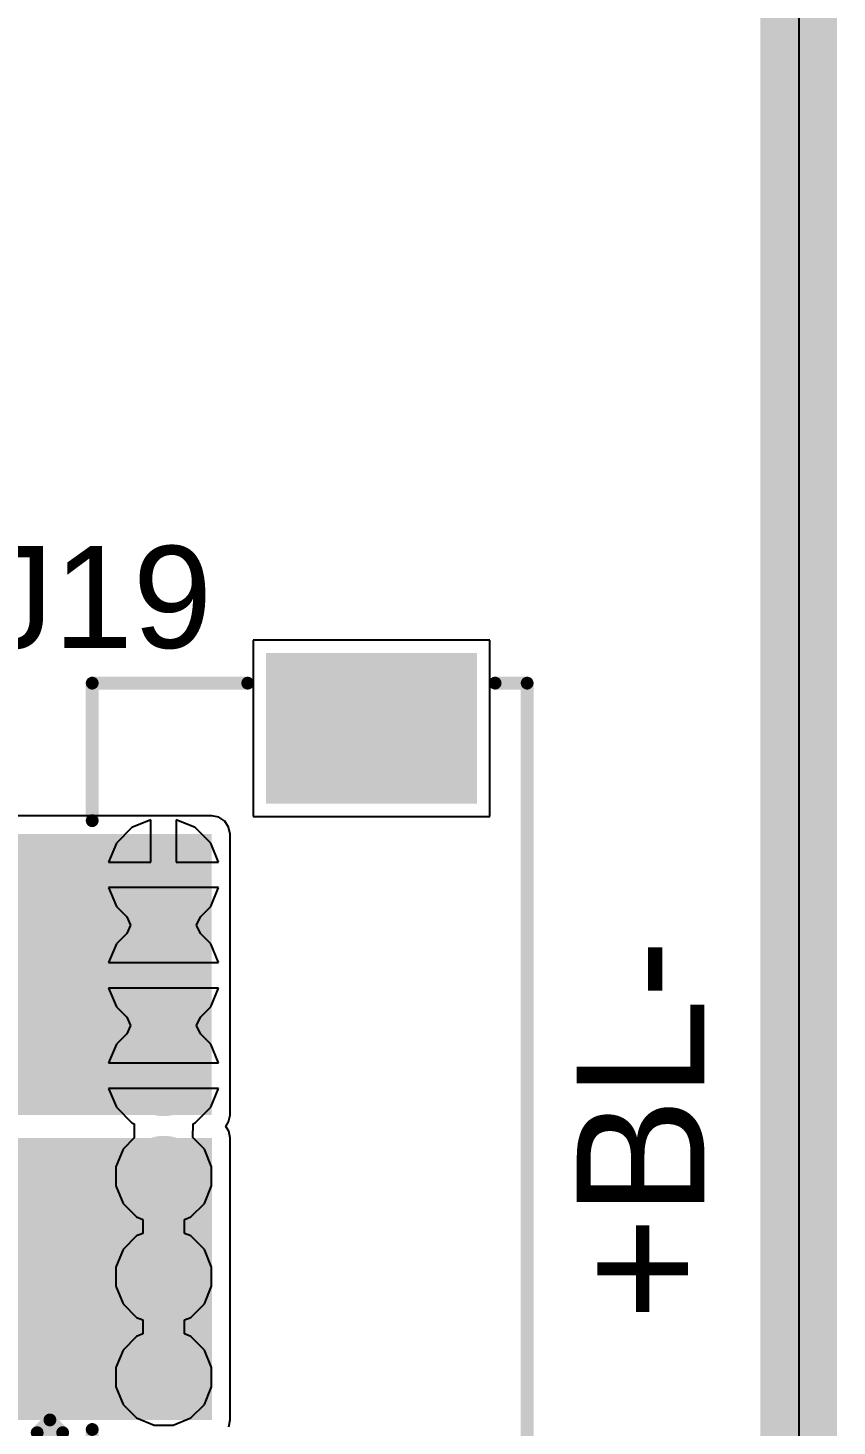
# Model space of a CAD drawing. Header units: millimetres. Extents: x -11 to 156, y -11 to 109.
# Drawn here: x 147.9 to 155.96, y 70.46 to 84.38 of the extents above; entities that cross this region are included whole.
import ezdxf

# ---------------------------------------------------------------- set-up
doc = ezdxf.new("R2010")
doc.units = ezdxf.units.MM
for name, color, linetype in [('BottomLayer', 5, 'Continuous'), ('BottomSolder', 6, 'Continuous'), ('Mechanical1', 6, 'Continuous'), ('Mechanical2', 216, 'Continuous'), ('TopLayer', 1, 'Continuous'), ('TopOverlay', 2, 'Continuous'), ('TopPaste', 8, 'Continuous'), ('TopSolder', 216, 'Continuous'), ('ViaHoleLayer', 16, 'Continuous')]:
    doc.layers.add(name, color=color, linetype=linetype)
doc.styles.add('Arial', font='arial.ttf', dxfattribs={"height": 0.2})

# ---------------------------------------------------------------- blocks, each defined once
blk = doc.blocks.new('SM06B_SHLS_TF_LF__SN__71')
at = {"layer": 'TopLayer'}
for points in [[(-2.8, 2.186), (-2.2, 2.186), (-2.2, 0.936), (-2.8, 0.936)], [(-1.8, 2.186), (-1.2, 2.186), (-1.2, 0.936), (-1.8, 0.936)], [(-0.8, 2.186), (-0.2, 2.186), (-0.2, 0.936), (-0.8, 0.936)], [(0.2, 2.187), (0.8, 2.187), (0.8, 0.937), (0.2, 0.937)], [(1.2, 2.187), (1.8, 2.187), (1.8, 0.937), (1.2, 0.937)], [(2.2, 2.187), (2.8, 2.187), (2.8, 0.937), (2.2, 0.937)], [(-4.65, -0.562), (-3.25, -0.562), (-3.25, -2.562), (-4.65, -2.562)], [(3.25, -0.562), (4.65, -0.562), (4.65, -2.562), (3.25, -2.562)]]:
    blk.add_hatch(color=1, dxfattribs=at).paths.add_polyline_path(points)
at = {"layer": 'TopPaste'}
for points in [[(-2.8, 2.186), (-2.2, 2.186), (-2.2, 0.936), (-2.8, 0.936)], [(-1.8, 2.186), (-1.2, 2.186), (-1.2, 0.936), (-1.8, 0.936)], [(-0.8, 2.186), (-0.2, 2.186), (-0.2, 0.936), (-0.8, 0.936)], [(0.2, 2.187), (0.8, 2.187), (0.8, 0.937), (0.2, 0.937)], [(1.2, 2.187), (1.8, 2.187), (1.8, 0.937), (1.2, 0.937)], [(2.2, 2.187), (2.8, 2.187), (2.8, 0.937), (2.2, 0.937)], [(-4.65, -0.562), (-3.25, -0.562), (-3.25, -2.562), (-4.65, -2.562)], [(3.25, -0.562), (4.65, -0.562), (4.65, -2.562), (3.25, -2.562)]]:
    blk.add_hatch(color=8, dxfattribs=at).paths.add_polyline_path(points)
at = {"layer": 'TopSolder'}
for points in [[(-2.851, 2.237), (-2.149, 2.237), (-2.149, 0.885), (-2.851, 0.885)], [(-1.851, 2.237), (-1.149, 2.237), (-1.149, 0.885), (-1.851, 0.885)], [(-0.851, 2.237), (-0.149, 2.237), (-0.149, 0.885), (-0.851, 0.885)], [(0.149, 2.238), (0.851, 2.238), (0.851, 0.887), (0.149, 0.887)], [(1.149, 2.238), (1.851, 2.238), (1.851, 0.887), (1.149, 0.887)], [(2.149, 2.238), (2.851, 2.238), (2.851, 0.887), (2.149, 0.887)], [(-4.701, -0.512), (-3.199, -0.512), (-3.199, -2.613), (-4.701, -2.613)], [(3.199, -0.512), (4.701, -0.512), (4.701, -2.613), (3.199, -2.613)]]:
    blk.add_hatch(color=216, dxfattribs=at).paths.add_polyline_path(points)
at = {"layer": 'TopOverlay', "const_width": 0.127}
for points in [[(-3.061, 1.765), (-2.934, 1.638)], [(-3.061, 1.765), (-3.061, 1.511)], [(-2.934, 1.638), (-3.061, 1.511)], [(-4.404, 1.217), (-4.404, -0.331)], [(-4.404, 1.217), (-3.029, 1.217)], [(3.031, 1.217), (4.4, 1.217)], [(4.4, 1.217), (4.4, -0.331)], [(-4.404, -2.794), (-4.404, -3.113)], [(4.4, -2.794), (4.4, -3.113)], [(-4.4, -3.113), (4.4, -3.113)]]:
    blk.add_lwpolyline(points, dxfattribs=at)
at = {"layer": 'TopOverlay', "const_width": 0.0635}
for points in [[(-3.093, 1.765, 1), (-3.029, 1.765, 1)], [(-3.093, 1.765, 1), (-3.029, 1.765, 1)], [(-2.966, 1.638, 1), (-2.902, 1.638, 1)], [(-2.966, 1.638, 1), (-2.902, 1.638, 1)], [(-3.093, 1.511, 1), (-3.029, 1.511, 1)], [(-3.093, 1.511, 1), (-3.029, 1.511, 1)], [(-4.436, 1.217, 1), (-4.372, 1.217, 1)], [(-4.436, 1.217, 1), (-4.372, 1.217, 1)], [(-3.061, 1.217, 1), (-2.997, 1.217, 1)], [(2.999, 1.217, 1), (3.063, 1.217, 1)], [(4.368, 1.217, 1), (4.432, 1.217, 1)], [(4.368, 1.217, 1), (4.432, 1.217, 1)], [(-4.436, -0.331, 1), (-4.372, -0.331, 1)], [(4.368, -0.331, 1), (4.432, -0.331, 1)], [(-4.436, -2.794, 1), (-4.372, -2.794, 1)], [(4.368, -2.794, 1), (4.432, -2.794, 1)], [(-4.436, -3.113, 1), (-4.372, -3.113, 1)], [(-4.432, -3.113, 1), (-4.368, -3.113, 1)], [(4.368, -3.113, 1), (4.432, -3.113, 1)], [(4.368, -3.113, 1), (4.432, -3.113, 1)]]:
    blk.add_lwpolyline(points, format="xyb", close=True, dxfattribs=at)

msp = doc.modelspace()

# ---------------------------------------------------------------- hatches: boundary and pattern name
at = {"layer": 'BottomLayer'}
h = msp.add_hatch(color=5, dxfattribs=at)
edge = h.paths.add_edge_path()
edge.add_arc((149.251, 75.949), 0.3, 0, 360)
h = msp.add_hatch(color=5, dxfattribs=at)
edge = h.paths.add_edge_path()
edge.add_arc((149.251, 74.949), 0.3, 0, 360)
h = msp.add_hatch(color=5, dxfattribs=at)
edge = h.paths.add_edge_path()
edge.add_arc((149.251, 73.949), 0.3, 0, 360)
h = msp.add_hatch(color=5, dxfattribs=at)
edge = h.paths.add_edge_path()
edge.add_arc((149.253, 72.949), 0.3, 0, 360)
h = msp.add_hatch(color=5, dxfattribs=at)
edge = h.paths.add_edge_path()
edge.add_arc((149.253, 71.949), 0.3, 0, 360)
h = msp.add_hatch(color=5, dxfattribs=at)
edge = h.paths.add_edge_path()
edge.add_arc((149.253, 70.949), 0.3, 0, 360)
at = {"layer": 'BottomSolder'}
h = msp.add_hatch(color=6, dxfattribs=at)
edge = h.paths.add_edge_path()
edge.add_arc((149.251, 75.949), 0.402, 0, 360)
h = msp.add_hatch(color=6, dxfattribs=at)
edge = h.paths.add_edge_path()
edge.add_arc((149.251, 74.949), 0.402, 0, 360)
h = msp.add_hatch(color=6, dxfattribs=at)
edge = h.paths.add_edge_path()
edge.add_arc((149.251, 73.949), 0.402, 0, 360)
h = msp.add_hatch(color=6, dxfattribs=at)
edge = h.paths.add_edge_path()
edge.add_arc((149.253, 72.949), 0.402, 0, 360)
h = msp.add_hatch(color=6, dxfattribs=at)
edge = h.paths.add_edge_path()
edge.add_arc((149.253, 71.949), 0.402, 0, 360)
h = msp.add_hatch(color=6, dxfattribs=at)
edge = h.paths.add_edge_path()
edge.add_arc((149.253, 70.949), 0.402, 0, 360)
at = {"layer": 'TopLayer'}
for points in [[(146.709, 73.558), (149.731, 73.558), (149.731, 76.355), (146.709, 76.355)], [(146.71, 70.523), (149.733, 70.523), (149.733, 73.33), (146.71, 73.33)]]:
    msp.add_hatch(color=1, dxfattribs=at).paths.add_polyline_path(points)
h = msp.add_hatch(color=1, dxfattribs=at)
edge = h.paths.add_edge_path()
edge.add_arc((149.251, 75.949), 0.3, 0, 360)
h = msp.add_hatch(color=1, dxfattribs=at)
edge = h.paths.add_edge_path()
edge.add_arc((149.251, 74.949), 0.3, 0, 360)
h = msp.add_hatch(color=1, dxfattribs=at)
edge = h.paths.add_edge_path()
edge.add_arc((149.251, 73.949), 0.3, 0, 360)
h = msp.add_hatch(color=1, dxfattribs=at)
edge = h.paths.add_edge_path()
edge.add_arc((149.253, 72.949), 0.3, 0, 360)
h = msp.add_hatch(color=1, dxfattribs=at)
edge = h.paths.add_edge_path()
edge.add_arc((149.253, 71.949), 0.3, 0, 360)
h = msp.add_hatch(color=1, dxfattribs=at)
edge = h.paths.add_edge_path()
edge.add_arc((149.253, 70.949), 0.3, 0, 360)
at = {"layer": 'TopSolder'}
h = msp.add_hatch(color=216, dxfattribs=at)
edge = h.paths.add_edge_path()
edge.add_arc((149.251, 75.949), 0.402, 0, 360)
h = msp.add_hatch(color=216, dxfattribs=at)
edge = h.paths.add_edge_path()
edge.add_arc((149.251, 74.949), 0.402, 0, 360)
h = msp.add_hatch(color=216, dxfattribs=at)
edge = h.paths.add_edge_path()
edge.add_arc((149.251, 73.949), 0.402, 0, 360)
h = msp.add_hatch(color=216, dxfattribs=at)
edge = h.paths.add_edge_path()
edge.add_arc((149.253, 72.949), 0.402, 0, 360)
h = msp.add_hatch(color=216, dxfattribs=at)
edge = h.paths.add_edge_path()
edge.add_arc((149.253, 71.949), 0.402, 0, 360)
h = msp.add_hatch(color=216, dxfattribs=at)
edge = h.paths.add_edge_path()
edge.add_arc((149.253, 70.949), 0.402, 0, 360)
at = {"layer": 'ViaHoleLayer'}
h = msp.add_hatch(color=16, dxfattribs=at)
edge = h.paths.add_edge_path()
edge.add_arc((149.251, 75.949), 0.15, 0, 360)
h = msp.add_hatch(color=16, dxfattribs=at)
edge = h.paths.add_edge_path()
edge.add_arc((149.251, 74.949), 0.15, 0, 360)
h = msp.add_hatch(color=16, dxfattribs=at)
edge = h.paths.add_edge_path()
edge.add_arc((149.251, 73.949), 0.15, 0, 360)
h = msp.add_hatch(color=16, dxfattribs=at)
edge = h.paths.add_edge_path()
edge.add_arc((149.253, 72.949), 0.15, 0, 360)
h = msp.add_hatch(color=16, dxfattribs=at)
edge = h.paths.add_edge_path()
edge.add_arc((149.253, 71.949), 0.15, 0, 360)
h = msp.add_hatch(color=16, dxfattribs=at)
edge = h.paths.add_edge_path()
edge.add_arc((149.253, 70.949), 0.15, 0, 360)

# ---------------------------------------------------------------- linework, layer by layer
at = {"layer": 'BottomLayer'}
for p, q in [((155.575, 96.329), (155.575, -5.08)), ((148.937, 76.419), (148.782, 76.263)), ((149.124, 76.496), (148.937, 76.419)), ((149.124, 76.076), (149.124, 76.496)), ((149.565, 76.419), (149.378, 76.496)), ((149.378, 76.496), (149.378, 76.076)), ((149.721, 76.263), (149.565, 76.419)), ((148.782, 76.263), (148.704, 76.076)), ((149.798, 76.076), (149.721, 76.263)), ((148.704, 76.076), (149.124, 76.076)), ((149.378, 76.076), (149.798, 76.076)), ((149.798, 75.822), (148.704, 75.822)), ((148.704, 75.822), (148.782, 75.635)), ((149.721, 75.635), (149.798, 75.822)), ((148.782, 75.635), (148.885, 75.532)), ((149.618, 75.532), (149.721, 75.635)), ((148.885, 75.532), (148.923, 75.449)), ((148.923, 75.449), (148.885, 75.366)), ((149.579, 75.449), (149.618, 75.532)), ((149.618, 75.366), (149.579, 75.449)), ((148.885, 75.366), (148.782, 75.263)), ((149.721, 75.263), (149.618, 75.366)), ((148.782, 75.263), (148.704, 75.076)), ((149.798, 75.076), (149.721, 75.263)), ((148.704, 75.076), (149.798, 75.076)), ((149.798, 74.822), (148.704, 74.822)), ((148.704, 74.822), (148.782, 74.635)), ((149.721, 74.635), (149.798, 74.822)), ((148.782, 74.635), (148.885, 74.532)), ((149.618, 74.532), (149.721, 74.635)), ((148.885, 74.532), (148.923, 74.449)), ((149.579, 74.449), (149.618, 74.532)), ((148.885, 74.366), (148.782, 74.263)), ((148.923, 74.449), (148.885, 74.366)), ((149.618, 74.366), (149.579, 74.449)), ((149.721, 74.263), (149.618, 74.366)), ((148.782, 74.263), (148.704, 74.076)), ((149.798, 74.076), (149.721, 74.263)), ((148.704, 74.076), (149.798, 74.076)), ((149.798, 73.822), (148.704, 73.822)), ((148.704, 73.822), (148.782, 73.635)), ((149.721, 73.635), (149.798, 73.822)), ((148.782, 73.635), (148.937, 73.479)), ((149.565, 73.479), (149.721, 73.635)), ((148.937, 73.479), (148.958, 73.471)), ((149.546, 73.471), (149.565, 73.479)), ((148.958, 73.471), (148.96, 73.332)), ((149.544, 73.333), (149.546, 73.471)), ((148.848, 73.219), (148.775, 73.044)), ((148.96, 73.332), (148.848, 73.219)), ((149.658, 73.219), (149.544, 73.333)), ((149.73, 73.044), (149.658, 73.219)), ((148.775, 73.044), (148.775, 72.854)), ((149.73, 72.854), (149.73, 73.044)), ((148.775, 72.854), (148.848, 72.678)), ((149.658, 72.678), (149.73, 72.854)), ((148.848, 72.678), (148.982, 72.544)), ((149.523, 72.544), (149.658, 72.678)), ((148.982, 72.544), (149.045, 72.518)), ((149.045, 72.518), (149.045, 72.38)), ((149.46, 72.518), (149.523, 72.544)), ((149.46, 72.38), (149.46, 72.518)), ((149.045, 72.38), (148.982, 72.354)), ((149.523, 72.354), (149.46, 72.38)), ((148.982, 72.354), (148.848, 72.219)), ((149.658, 72.219), (149.523, 72.354)), ((148.848, 72.219), (148.775, 72.044)), ((149.73, 72.044), (149.658, 72.219)), ((148.775, 72.044), (148.775, 71.854)), ((149.73, 71.854), (149.73, 72.044)), ((148.775, 71.854), (148.848, 71.678)), ((149.658, 71.678), (149.73, 71.854)), ((148.848, 71.678), (148.982, 71.544)), ((149.523, 71.544), (149.658, 71.678)), ((148.982, 71.544), (149.045, 71.518)), ((149.46, 71.518), (149.523, 71.544)), ((149.045, 71.518), (149.045, 71.38)), ((149.46, 71.38), (149.46, 71.518)), ((148.982, 71.354), (148.848, 71.219)), ((149.045, 71.38), (148.982, 71.354)), ((149.523, 71.354), (149.46, 71.38)), ((149.658, 71.219), (149.523, 71.354)), ((148.848, 71.219), (148.775, 71.044)), ((149.73, 71.044), (149.658, 71.219)), ((148.775, 71.044), (148.775, 70.854)), ((149.73, 70.854), (149.73, 71.044)), ((148.775, 70.854), (148.848, 70.678)), ((149.658, 70.678), (149.73, 70.854)), ((148.848, 70.678), (148.982, 70.544)), ((149.523, 70.544), (149.658, 70.678)), ((148.982, 70.544), (149.158, 70.471)), ((149.158, 70.471), (149.348, 70.471)), ((149.348, 70.471), (149.523, 70.544))]:
    msp.add_line(p, q, dxfattribs=at)
at = {"layer": 'Mechanical1', "const_width": 0.254}
msp.add_lwpolyline([(155.575, -4.445), (155.575, 108.585)], dxfattribs=at)
at = {"layer": 'Mechanical2', "const_width": 0.762}
msp.add_lwpolyline([(155.575, 96.393), (155.575, -5.08)], dxfattribs=at)
at = {"layer": 'TopLayer'}
for p, q in [((155.575, 96.329), (155.575, -5.08)), ((152.499, 78.285), (150.143, 78.285)), ((150.143, 78.285), (150.143, 76.529)), ((152.499, 76.529), (152.499, 78.285)), ((149.731, 76.537), (146.709, 76.537)), ((149.801, 76.523), (149.731, 76.537)), ((149.86, 76.484), (149.801, 76.523)), ((149.899, 76.425), (149.86, 76.484)), ((149.913, 76.355), (149.899, 76.425)), ((150.143, 76.529), (152.499, 76.529)), ((149.913, 73.558), (149.913, 76.355)), ((149.87, 73.445), (149.899, 73.489)), ((149.899, 73.489), (149.913, 73.558)), ((149.9, 73.399), (149.87, 73.445)), ((149.914, 73.33), (149.9, 73.399)), ((149.914, 70.523), (149.914, 73.33)), ((149.9, 70.453), (149.914, 70.523))]:
    msp.add_line(p, q, dxfattribs=at)

# ---------------------------------------------------------------- block references
at = {"rotation": 90}
msp.add_blockref('SM06B_SHLS_TF_LF__SN__71', (149.758, 73.457), dxfattribs=at)

# ---------------------------------------------------------------- texts
at = {"layer": 'TopOverlay', "style": 'Arial'}
msp.add_text('J19', height=1.016, dxfattribs=at).set_placement((147.447, 78.207))
msp.add_text('+BL-', height=1.27, rotation=90, dxfattribs=at).set_placement((154.635, 71.51))

doc.saveas('drawing.dxf')
